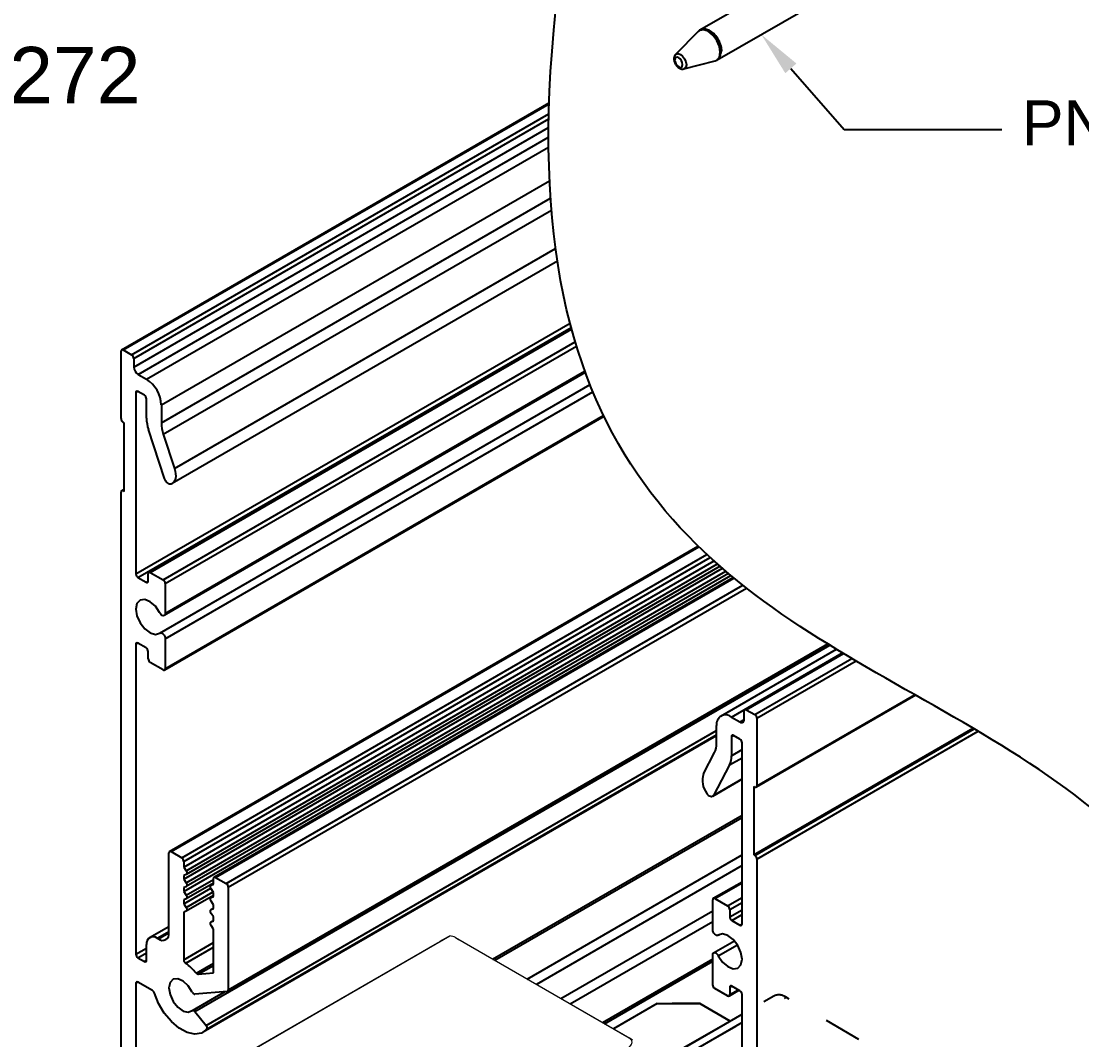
# Model space of a CAD drawing. Extents: x -1 to 10.4, y -10.7 to 0.
# Drawn here: x 4.913 to 8.452, y -8.666 to -5.267 of the extents above; entities that cross this region are included whole.
import ezdxf
from ezdxf import colors
from ezdxf.entities.mleader import LeaderData, LeaderLine
from ezdxf.math import Vec2, Vec3

# ---------------------------------------------------------------- set-up
doc = ezdxf.new("R2010")
doc.units = 0
doc.header["$LTSCALE"] = 0.5
doc.header["$MEASUREMENT"] = 0
doc.linetypes.add('HIDDEN', pattern=[0.375, 0.25, -0.125])
for name, color, linetype in [('Brackets', 181, 'CONTINUOUS'), ('Dimension', 10, 'CONTINUOUS'), ('FAB DWG', 221, 'CONTINUOUS'), ('Hardware', 242, 'CONTINUOUS'), ('Housing', 150, 'CONTINUOUS')]:
    doc.layers.add(name, color=color, linetype=linetype)
doc.layers.add('Jig', color=41, linetype='CONTINUOUS', lineweight=13)
doc.styles.get("Standard").update_dxf_attribs({"font": 'arial.ttf'})

msp = doc.modelspace()

# ---------------------------------------------------------------- linework, layer by layer
at = {"layer": 'Brackets', "linetype": 'HIDDEN', "lineweight": 25, "transparency": 16777216}
for p, q in [((7.4244, -8.5197), (7.3909, -8.539)), ((7.4658, -8.5238), (7.4589, -8.5278)), ((7.4658, -8.5238), (7.4746, -8.5289)), ((7.599, -8.6007), (7.9832, -8.8225))]:
    msp.add_line(p, q, dxfattribs=at)
at = {"layer": 'Brackets', "linetype": 'Continuous', "transparency": 16777216}
for p, q in [((7.0358, -8.5444), (6.8892, -8.6291)), ((7.0358, -8.5444), (7.1773, -8.5444)), ((7.279, -8.6032), (7.1773, -8.5444)), ((6.9672, -8.7833), (7.3186, -8.5803)), ((7.3186, -8.6083), (6.967, -8.8114))]:
    msp.add_line(p, q, dxfattribs=at)
at = {"layer": 'Brackets', "linetype": 'Continuous', "lineweight": 25, "transparency": 16777216}
for p, q in [((7.1773, -8.5451), (7.085, -8.5451)), ((7.1773, -8.5451), (7.2789, -8.6037)), ((7.3185, -8.5808), (7.0993, -8.7074)), ((7.2976, -8.6209), (7.1672, -8.6961))]:
    msp.add_line(p, q, dxfattribs=at)
at = {"layer": 'Brackets', "linetype": 'HIDDEN', "lineweight": 25, "transparency": 16777216}
msp.add_arc((7.4415, -8.5576), 0.0416, 54.3824, 114.3071, dxfattribs=at)
at = {"layer": 'Dimension', "transparency": 16777216}
msp.add_open_spline([(9.0855, -9.8777), (9.2782, -8.2996), (7.8957, -7.5147), (6.5131, -6.7299), (6.7059, -5.1518)], degree=3, dxfattribs=at)
at = {"layer": 'Hardware', "linetype": 'Continuous', "lineweight": 25, "transparency": 16777216}
for p, q in [((7.6265, -5.0375), (7.1782, -5.2963)), ((7.2357, -5.3959), (7.684, -5.1371)), ((7.1726, -5.3006), (7.0967, -5.3776)), ((7.0964, -5.3778), (7.0967, -5.3776)), ((7.1245, -5.4259), (7.2292, -5.3986))]:
    msp.add_line(p, q, dxfattribs=at)
at = {"layer": 'Hardware', "linetype": 'Continuous', "lineweight": 25, "transparency": 16777216, "flags": 128}
for points in [[(7.2428, -5.3507), (7.234, -5.3304), (7.2209, -5.3127), (7.2054, -5.3002), (7.1899, -5.2948), (7.1768, -5.2974), (7.1726, -5.3006)], [(7.1782, -5.2963), (7.1913, -5.2937), (7.2069, -5.2991), (7.2225, -5.3117), (7.2357, -5.3295), (7.2445, -5.3498), (7.2476, -5.3696), (7.2475, -5.3727)], [(7.0967, -5.3776), (7.0987, -5.376), (7.1052, -5.3747), (7.1128, -5.3774), (7.1204, -5.3835), (7.1269, -5.3923), (7.1313, -5.4022)], [(7.2292, -5.3986), (7.234, -5.3966), (7.2428, -5.3865), (7.2459, -5.3703), (7.2428, -5.3507)], [(7.1193, -5.4048), (7.1165, -5.3983), (7.1123, -5.3926), (7.1073, -5.3885), (7.1023, -5.3868), (7.098, -5.3876), (7.0952, -5.3909), (7.0942, -5.3961), (7.0952, -5.4024), (7.098, -5.409), (7.1023, -5.4147), (7.1073, -5.4187), (7.1123, -5.4205), (7.1165, -5.4196), (7.1193, -5.4164), (7.1203, -5.4112), (7.1193, -5.4048)], [(7.1313, -5.4022), (7.1328, -5.4119), (7.1313, -5.4199), (7.1269, -5.4249), (7.1245, -5.4259)]]:
    msp.add_lwpolyline(points, dxfattribs=at)
at = {"layer": 'Hardware', "linetype": 'Continuous', "lineweight": 25, "transparency": 16777216}
msp.add_arc((7.2218, -5.3742), 0.0258, 302.6712, 3.371, dxfattribs=at)
for points, knots in [([(7.2502, -5.3691), (7.2503, -5.3687), (7.2516, -5.3629), (7.2489, -5.3489), (7.2413, -5.329), (7.2283, -5.3108), (7.2129, -5.298), (7.1971, -5.292), (7.1832, -5.2932), (7.1743, -5.2976), (7.1718, -5.3018), (7.1715, -5.3023)], [0, 0, 0, 0, 0.008791, 0.152868, 0.304175, 0.454344, 0.60622, 0.748176, 0.86974, 0.983944, 1, 1, 1, 1]), ([(7.0964, -5.3781), (7.0951, -5.3796), (7.0925, -5.3829), (7.091, -5.39), (7.0916, -5.3987), (7.0951, -5.4085), (7.1015, -5.4177), (7.1094, -5.4239), (7.1173, -5.4269), (7.1221, -5.4261), (7.1241, -5.4258)], [0, 0, 0, 0, 0.0902802, 0.1981257, 0.3266966, 0.4734277, 0.6222541, 0.776179, 0.9060558, 1, 1, 1, 1])]:
    msp.add_open_spline(points, degree=3, knots=knots, dxfattribs=at)
at = {"layer": 'Housing', "linetype": 'Continuous', "transparency": 16777216}
for p, q in [((5.2487, -6.363), (6.675, -5.5392)), ((5.2537, -6.3635), (6.6749, -5.5427)), ((5.282, -6.3798), (6.674, -5.5759)), ((5.2891, -6.3921), (6.6737, -5.5924)), ((5.2891, -6.4207), (6.6733, -5.6212)), ((5.3032, -6.4452), (6.6731, -5.654)), ((5.3315, -6.4615), (6.6733, -5.6865)), ((5.381, -6.5472), (6.6764, -5.799)), ((5.381, -6.6067), (6.6797, -5.8566)), ((5.3876, -6.645), (6.6827, -5.897)), ((5.4251, -6.7593), (6.6964, -6.025)), ((6.7024, -6.0671), (5.4166, -6.8098)), ((5.2961, -7.1111), (6.7447, -6.2744)), ((5.3031, -7.1233), (6.7485, -6.2886)), ((5.3391, -7.1057), (6.7492, -6.2913)), ((5.3441, -7.1062), (6.75, -6.2943)), ((5.2466, -6.5929), (5.2466, -6.3676)), ((5.2537, -6.3635), (5.282, -6.3798)), ((5.387, -7.131), (6.7621, -6.3368)), ((5.3941, -7.1432), (6.7663, -6.3507)), ((5.2891, -6.3921), (5.2891, -6.4207)), ((6.7957, -6.4385), (5.391, -7.2498)), ((5.3941, -7.243), (6.7942, -6.4343)), ((5.3032, -6.4452), (5.3315, -6.4615)), ((5.2961, -6.5063), (5.3031, -6.5023)), ((5.2961, -6.5063), (5.2961, -7.1111)), ((5.3244, -6.5146), (5.3031, -6.5023)), ((5.3759, -7.3084), (6.8113, -6.4794)), ((5.3941, -7.3275), (6.821, -6.5033)), ((5.3315, -6.5907), (5.3315, -6.5268)), ((5.381, -6.5472), (5.381, -6.6067)), ((5.2572, -6.6072), (5.2537, -6.6051)), ((5.2572, -6.8358), (5.2572, -6.6072)), ((6.8578, -6.5852), (5.392, -7.4318)), ((5.3941, -7.4272), (6.8565, -6.5825)), ((5.3918, -6.7929), (5.3381, -6.6291)), ((5.3876, -6.645), (5.4251, -6.7593)), ((5.2487, -6.8332), (5.2572, -6.8283)), ((5.2466, -8.8415), (5.2466, -6.8378)), ((5.2537, -6.8337), (5.2572, -6.8317)), ((5.2537, -6.8337), (5.2572, -6.8358)), ((5.4085, -8.0374), (7.1726, -7.0185)), ((5.4135, -8.0379), (7.1748, -7.0207)), ((5.4489, -8.0583), (7.2015, -7.0461)), ((5.4559, -8.0706), (7.2124, -7.0561)), ((5.4559, -8.0893), (7.225, -7.0676)), ((5.337, -7.1347), (5.337, -7.1103)), ((5.3441, -7.1062), (5.387, -7.131)), ((5.4559, -8.1302), (7.253, -7.0923)), ((5.4638, -8.1015), (7.2364, -7.0777)), ((5.4638, -8.1423), (7.2646, -7.1022)), ((7.245, -7.0853), (5.4643, -8.1138)), ((7.2735, -7.1097), (5.4643, -8.1546)), ((5.3031, -7.1233), (5.33, -7.1388)), ((5.33, -7.1388), (5.337, -7.1347)), ((5.3941, -7.1432), (5.3941, -7.243)), ((5.4559, -8.171), (7.2816, -7.1165)), ((5.557, -8.1232), (7.2891, -7.1228)), ((5.562, -8.1237), (7.2916, -7.1247)), ((5.5974, -8.1441), (7.321, -7.1486)), ((5.6044, -8.1563), (7.333, -7.158)), ((5.2961, -7.3462), (5.3031, -7.3421)), ((5.2961, -7.3462), (5.2961, -8.3799)), ((5.33, -7.3576), (5.3031, -7.3421)), ((5.3941, -7.3275), (5.3941, -7.4272)), ((5.4933, -8.5716), (7.6109, -7.3486)), ((7.6069, -7.3461), (5.6024, -8.5038)), ((5.6044, -8.4992), (7.6041, -7.3444)), ((5.337, -7.3943), (5.337, -7.3698)), ((7.2481, -7.5852), (7.6337, -7.3625)), ((7.2831, -7.5887), (7.6537, -7.3746)), ((7.3276, -7.5637), (7.6543, -7.375)), ((7.3326, -7.5642), (7.6572, -7.3767)), ((7.3609, -7.5805), (7.685, -7.3933)), ((5.387, -7.4313), (5.3441, -7.4065)), ((7.368, -7.5928), (7.699, -7.4016)), ((7.8974, -7.5157), (7.3659, -7.8227)), ((7.368, -7.8181), (7.8944, -7.514)), ((7.3255, -7.5968), (7.3255, -7.5683)), ((7.3326, -7.5642), (7.3609, -7.5805)), ((7.2831, -7.5887), (7.3114, -7.605)), ((7.3114, -7.605), (7.3255, -7.5968)), ((7.368, -7.5928), (7.368, -7.8181)), ((5.5302, -8.6176), (7.2336, -7.6338)), ((7.2336, -7.6767), (7.2336, -7.6172)), ((7.3574, -8.0487), (8.0892, -7.626)), ((7.3609, -8.0507), (8.0927, -7.6281)), ((7.368, -8.063), (8.1067, -7.6363)), ((7.2336, -7.6509), (5.5207, -8.6402)), ((5.5325, -8.6306), (7.2336, -7.6481)), ((7.2831, -7.654), (7.2902, -7.6499)), ((7.2831, -7.654), (7.2831, -7.7179)), ((7.3115, -7.6622), (7.2902, -7.6499)), ((7.3186, -8.2792), (7.3186, -7.6745)), ((7.1896, -7.7784), (7.227, -7.7073)), ((7.2831, -7.7179), (7.3186, -7.6974)), ((7.2765, -7.7486), (7.2228, -7.8504)), ((7.2765, -7.7486), (7.3186, -7.7243)), ((7.3186, -7.7965), (7.22, -7.8535)), ((7.2228, -7.8504), (7.3186, -7.7951)), ((7.3574, -7.8201), (7.3574, -8.0487)), ((7.3609, -7.8222), (7.3574, -7.8201)), ((6.4863, -8.3964), (7.3186, -7.9157)), ((6.4934, -8.4005), (7.3186, -7.9239)), ((5.4064, -8.3089), (5.4064, -8.042)), ((5.4135, -8.0379), (5.4489, -8.0583)), ((6.6014, -8.4629), (7.3186, -8.0486)), ((7.3574, -8.0487), (7.3609, -8.0507)), ((7.368, -8.063), (7.368, -10.0667)), ((5.4559, -8.0706), (5.4559, -8.0893)), ((5.4559, -8.0893), (5.4638, -8.1015)), ((7.3186, -8.0844), (6.6323, -8.4808)), ((5.4638, -8.114), (5.4559, -8.1171)), ((5.4559, -8.1171), (5.4559, -8.1302)), ((5.4559, -8.1302), (5.4638, -8.1423)), ((5.4638, -8.1831), (5.5549, -8.1305)), ((5.5549, -8.1465), (5.5549, -8.1277)), ((5.562, -8.1237), (5.5974, -8.1441)), ((7.2226, -8.1936), (7.3186, -8.1381)), ((5.4638, -8.1548), (5.4559, -8.1579)), ((5.4559, -8.1579), (5.4559, -8.171)), ((5.4559, -8.2118), (5.5458, -8.1599)), ((5.4559, -8.171), (5.4638, -8.1831)), ((5.4638, -8.224), (5.5536, -8.1721)), ((5.5549, -8.1431), (5.4643, -8.1954)), ((5.5466, -8.1498), (5.5549, -8.145)), ((5.5471, -8.1496), (5.5549, -8.145)), ((5.5471, -8.1496), (5.5549, -8.1465)), ((5.5549, -8.1743), (5.5471, -8.1621)), ((5.6044, -8.1563), (5.6044, -8.4992)), ((7.2276, -8.1941), (7.3186, -8.1415)), ((5.4638, -8.1956), (5.4559, -8.1987)), ((5.4559, -8.1987), (5.4559, -8.2118)), ((5.5549, -8.1839), (5.4643, -8.2362)), ((5.5466, -8.1906), (5.5549, -8.1858)), ((5.5471, -8.1904), (5.5549, -8.1859)), ((5.5471, -8.1904), (5.5549, -8.1873)), ((5.5549, -8.2151), (5.5471, -8.2029)), ((5.5549, -8.1873), (5.5549, -8.1743)), ((7.2206, -8.2979), (7.2206, -8.1981)), ((7.2276, -8.1941), (7.2705, -8.2188)), ((7.2705, -8.2188), (7.3186, -8.191)), ((7.2776, -8.2311), (7.3186, -8.2074)), ((5.4559, -8.2118), (5.4638, -8.224)), ((5.4638, -8.2365), (5.4559, -8.2395)), ((5.4559, -8.2395), (5.4559, -8.3984)), ((5.5466, -8.2314), (5.5549, -8.2266)), ((5.5471, -8.2312), (5.5549, -8.2267)), ((5.5471, -8.2312), (5.5549, -8.2281)), ((5.5549, -8.2559), (5.5471, -8.2437)), ((5.5549, -8.2281), (5.5549, -8.2151)), ((6.7138, -8.5278), (7.2206, -8.2352)), ((7.2776, -8.2311), (7.2776, -8.2555)), ((7.2776, -8.2555), (7.3186, -8.2318)), ((5.5466, -8.2723), (5.5549, -8.2674)), ((5.5471, -8.272), (5.5549, -8.2675)), ((5.5471, -8.272), (5.5549, -8.269)), ((5.5549, -8.269), (5.5549, -8.2559)), ((6.7448, -8.5457), (7.2206, -8.271)), ((7.2846, -8.2677), (7.3186, -8.2481)), ((7.2846, -8.2677), (7.3115, -8.2833)), ((7.3115, -8.2833), (7.3186, -8.2792)), ((5.3418, -8.3244), (5.4064, -8.2871)), ((5.3669, -8.3269), (5.4064, -8.304)), ((5.3711, -8.3293), (5.4064, -8.3089)), ((5.5549, -8.2967), (5.5471, -8.2845)), ((5.5549, -8.4424), (5.5549, -8.2967)), ((7.2439, -8.3139), (7.2387, -8.317)), ((7.2392, -8.3166), (7.2437, -8.314)), ((5.3315, -8.4003), (5.3315, -8.3473)), ((5.3669, -8.3269), (5.3711, -8.3293)), ((5.4559, -8.3984), (5.5549, -8.3413)), ((7.2237, -8.3755), (7.2933, -8.3353)), ((7.2392, -8.3851), (7.303, -8.3483)), ((5.2961, -8.3799), (5.3315, -8.3594)), ((5.3031, -8.3921), (5.3315, -8.3757)), ((5.4622, -8.4101), (5.5549, -8.3565)), ((7.2206, -8.4821), (7.2206, -8.3824)), ((5.3031, -8.3921), (5.3244, -8.4044)), ((5.3244, -8.4044), (5.3315, -8.4003)), ((5.4971, -8.4431), (5.5549, -8.4097)), ((5.504, -8.4469), (5.5549, -8.4175)), ((6.8527, -8.608), (7.2206, -8.3956)), ((6.8598, -8.6121), (7.2206, -8.4037)), ((5.504, -8.4469), (5.5549, -8.4424)), ((5.2961, -8.4778), (5.3031, -8.4737)), ((5.2961, -8.4778), (5.2961, -8.9158)), ((5.3516, -8.5017), (5.3031, -8.4737)), ((7.2776, -8.4906), (7.2846, -8.4865)), ((7.2776, -8.4906), (7.2776, -8.515)), ((7.3115, -8.5021), (7.2846, -8.4865)), ((5.4848, -8.568), (5.5941, -8.5049)), ((5.6009, -8.5043), (5.4933, -8.5139)), ((7.2705, -8.5191), (7.2276, -8.4943)), ((7.3087, -8.5004), (7.2755, -8.5196)), ((7.2776, -8.515), (7.3058, -8.4987)), ((7.3186, -9.548), (7.3186, -8.5143)), ((5.4933, -8.5716), (5.5302, -8.6176))]:
    msp.add_line(p, q, dxfattribs=at)
at = {"layer": 'Housing', "linetype": 'Continuous', "transparency": 16777216, "flags": 128}
for points in [[(5.4136, -6.8112), (5.4109, -6.8117), (5.4079, -6.8112), (5.4047, -6.8098), (5.4015, -6.8075), (5.3984, -6.8045), (5.3957, -6.801), (5.3935, -6.797), (5.3918, -6.7929)], [(5.4251, -6.7593), (5.4275, -6.7683), (5.4288, -6.7769), (5.429, -6.7851), (5.428, -6.7925), (5.4259, -6.799), (5.4227, -6.8044), (5.4186, -6.8085), (5.4136, -6.8112)], [(5.3754, -7.2402), (5.361, -7.2191), (5.3434, -7.2038), (5.3254, -7.1966), (5.31, -7.1989), (5.2997, -7.2101), (5.296, -7.2286), (5.2997, -7.2513), (5.31, -7.2745), (5.3254, -7.2945), (5.3434, -7.3081), (5.361, -7.3131), (5.3754, -7.3087)], [(5.3941, -7.243), (5.3936, -7.2463), (5.3922, -7.2488), (5.39, -7.2503), (5.3872, -7.2504), (5.384, -7.2494), (5.3808, -7.2472), (5.3779, -7.244), (5.3754, -7.2402)], [(5.3754, -7.3087), (5.3779, -7.3077), (5.3808, -7.308), (5.384, -7.3095), (5.3872, -7.312), (5.39, -7.3154), (5.3922, -7.3194), (5.3936, -7.3235), (5.3941, -7.3275)], [(7.2228, -7.8504), (7.2211, -7.8526), (7.2189, -7.854), (7.2162, -7.8544), (7.2131, -7.8539), (7.2099, -7.8524), (7.2067, -7.8501), (7.2037, -7.8471), (7.201, -7.8435)], [(5.4638, -8.1015), (5.4649, -8.1034), (5.4657, -8.1054), (5.4662, -8.1074), (5.4663, -8.1092), (5.4662, -8.1109), (5.4657, -8.1123), (5.4649, -8.1133), (5.4638, -8.114)], [(5.4638, -8.1423), (5.4649, -8.1442), (5.4657, -8.1462), (5.4662, -8.1482), (5.4663, -8.15), (5.4662, -8.1517), (5.4657, -8.1531), (5.4649, -8.1542), (5.4638, -8.1548)], [(5.5471, -8.1621), (5.546, -8.1602), (5.5452, -8.1582), (5.5447, -8.1562), (5.5445, -8.1544), (5.5447, -8.1527), (5.5452, -8.1513), (5.546, -8.1503), (5.5471, -8.1496)], [(5.4638, -8.1831), (5.4649, -8.185), (5.4657, -8.187), (5.4662, -8.189), (5.4663, -8.1909), (5.4662, -8.1925), (5.4657, -8.1939), (5.4649, -8.195), (5.4638, -8.1956)], [(5.5471, -8.2029), (5.546, -8.201), (5.5452, -8.199), (5.5447, -8.1971), (5.5445, -8.1952), (5.5447, -8.1935), (5.5452, -8.1921), (5.546, -8.1911), (5.5471, -8.1904)], [(5.4638, -8.224), (5.4649, -8.2259), (5.4657, -8.2278), (5.4662, -8.2298), (5.4663, -8.2317), (5.4662, -8.2333), (5.4657, -8.2347), (5.4649, -8.2358), (5.4638, -8.2365)], [(5.5471, -8.2437), (5.546, -8.2418), (5.5452, -8.2398), (5.5447, -8.2379), (5.5445, -8.236), (5.5447, -8.2343), (5.5452, -8.2329), (5.546, -8.2319), (5.5471, -8.2312)], [(5.5471, -8.2845), (5.546, -8.2826), (5.5452, -8.2807), (5.5447, -8.2787), (5.5445, -8.2768), (5.5447, -8.2752), (5.5452, -8.2738), (5.546, -8.2727), (5.5471, -8.272)], [(7.2392, -8.3166), (7.2367, -8.3176), (7.2338, -8.3174), (7.2306, -8.3159), (7.2274, -8.3133), (7.2246, -8.3099), (7.2224, -8.3059), (7.221, -8.3018), (7.2206, -8.2979)], [(7.2392, -8.3851), (7.2536, -8.4062), (7.2712, -8.4216), (7.2892, -8.4287), (7.3046, -8.4265), (7.315, -8.4152), (7.3186, -8.3968), (7.315, -8.3741), (7.3046, -8.3509), (7.2892, -8.3308), (7.2712, -8.3172), (7.2536, -8.3122), (7.2392, -8.3166)], [(7.2206, -8.3824), (7.221, -8.379), (7.2224, -8.3765), (7.2246, -8.3751), (7.2274, -8.3749), (7.2306, -8.376), (7.2338, -8.3782), (7.2367, -8.3813), (7.2392, -8.3851)], [(5.4842, -8.5066), (5.4706, -8.4854), (5.4535, -8.4697), (5.4358, -8.4621), (5.4205, -8.4638), (5.4101, -8.4746), (5.4064, -8.4926), (5.4101, -8.5149), (5.4205, -8.5376), (5.4358, -8.557), (5.4535, -8.5698), (5.4706, -8.5738), (5.4842, -8.5684)], [(5.5325, -8.6306), (5.5147, -8.6432), (5.4923, -8.6468), (5.4669, -8.6414), (5.4403, -8.6271), (5.4144, -8.6052), (5.391, -8.577), (5.3718, -8.5447), (5.3581, -8.5104)], [(5.4842, -8.5684), (5.485, -8.5679), (5.4861, -8.5676), (5.4872, -8.5676), (5.4884, -8.5679), (5.4897, -8.5685), (5.4909, -8.5693), (5.4921, -8.5704), (5.4933, -8.5716)]]:
    msp.add_lwpolyline(points, dxfattribs=at)
at = {"layer": 'Housing', "linetype": 'Continuous', "transparency": 16777216}
for centre, radius, start, end in [((5.251, -6.3669), 0.00437, 50.7624, 189.2023), ((5.2737, -6.3928), 0.0154, 2.6115, 57.3885), ((5.3198, -6.4193), 0.0307, 182.6115, 237.3885), ((5.2735, -6.5521), 0.1076, 2.6115, 57.3885), ((5.3004, -6.5056), 0.00437, 50.7624, 189.2023), ((5.3161, -6.5275), 0.0154, 2.6115, 57.3885), ((5.262, -6.5922), 0.0154, 182.6115, 237.3885), ((5.4561, -6.5889), 0.1246, 180.8311, 198.783), ((5.5056, -6.6049), 0.1246, 180.8311, 198.783), ((5.251, -6.8371), 0.00437, 50.7624, 189.2023), ((5.3114, -7.1104), 0.0154, 182.6115, 237.3885), ((5.3413, -7.1096), 0.00437, 50.7624, 189.2023), ((5.3327, -7.1354), 0.00437, 230.7624, 9.2023), ((5.3787, -7.1439), 0.0154, 2.6115, 57.3885), ((5.3004, -7.3455), 0.00437, 50.7624, 189.2023), ((5.3217, -7.3705), 0.0154, 2.6115, 57.3885), ((5.3524, -7.3936), 0.0154, 182.6115, 237.3885), ((5.3897, -7.4279), 0.00437, 230.7624, 9.2023), ((7.3298, -7.5676), 0.00437, 50.7624, 189.2023), ((7.2638, -7.6123), 0.0306, 50.7624, 189.2023), ((7.3169, -7.5982), 0.00873, 230.7624, 9.2023), ((7.3526, -7.5935), 0.0154, 2.6115, 57.3885), ((7.1677, -7.6785), 0.066, 334.0552, 1.5696), ((7.2874, -7.6533), 0.00437, 50.7624, 189.2023), ((7.3033, -7.6752), 0.0154, 2.6115, 57.3885), ((7.2172, -7.7197), 0.066, 334.0552, 1.5696), ((7.2566, -7.8002), 0.0705, 161.987, 217.9809), ((7.3637, -7.8188), 0.00437, 230.7624, 9.2023), ((5.4108, -8.0413), 0.00437, 50.7624, 189.2023), ((5.4406, -8.0713), 0.0154, 2.6115, 57.3885), ((7.3526, -8.0637), 0.0154, 2.6115, 57.3885), ((5.5593, -8.127), 0.00437, 50.7624, 189.2023), ((5.5891, -8.157), 0.0154, 2.6115, 57.3885), ((7.2249, -8.1974), 0.00437, 50.7624, 189.2023), ((7.2622, -8.2318), 0.0154, 2.6115, 57.3885), ((7.2929, -8.2548), 0.0154, 182.6115, 237.3885), ((7.3143, -8.2799), 0.00437, 230.7624, 9.2023), ((5.3849, -8.3124), 0.0218, 230.7624, 9.2023), ((5.353, -8.3438), 0.0218, 50.7624, 189.2023), ((5.3114, -8.3792), 0.0154, 182.6115, 237.3885), ((5.3272, -8.401), 0.00437, 230.7624, 9.2023), ((5.4715, -8.3977), 0.0156, 182.8592, 233.0885), ((5.3477, -8.5665), 0.1938, 39.5586, 53.7949), ((5.5045, -8.438), 0.00894, 214.7007, 266.9175), ((5.3004, -8.4771), 0.00437, 50.7624, 189.2023), ((7.2359, -8.4814), 0.0154, 182.6115, 237.3885), ((7.2819, -8.4899), 0.00437, 50.7624, 189.2023), ((5.3431, -8.5148), 0.0156, 16.4312, 57.1611), ((5.4947, -8.5027), 0.0112, 199.9944, 262.5777), ((5.6001, -8.5), 0.00439, 280.5158, 9.2552), ((7.2733, -8.5157), 0.00437, 230.7624, 9.2023), ((7.3033, -8.515), 0.0154, 2.6115, 57.3885), ((5.5223, -8.6257), 0.0113, 334.331, 45.7388)]:
    msp.add_arc(centre, radius, start, end, dxfattribs=at)
at = {"layer": 'Jig', "linetype": 'Continuous', "transparency": 16777216}
for p, q in [((5.3032, -8.9199), (6.3435, -8.3191)), ((6.302, -8.3431), (5.3032, -8.9199)), ((6.3378, -8.3224), (6.3435, -8.3191)), ((6.3621, -8.3247), (6.3727, -8.3308)), ((6.3621, -8.3247), (6.9419, -8.6596)), ((6.9525, -8.6657), (6.3727, -8.3308)), ((6.9419, -8.6596), (6.9525, -8.6657))]:
    msp.add_line(p, q, dxfattribs=at)
at = {"layer": 'Jig', "linetype": 'Continuous', "transparency": 16777216, "flags": 128}
msp.add_lwpolyline([(6.3378, -8.3224), (6.328, -8.3281), (6.3184, -8.3336), (6.3097, -8.3386), (6.302, -8.3431)], dxfattribs=at)
at = {"layer": 'Jig', "linetype": 'Continuous', "transparency": 16777216}
for centre, radius, start, end in [((6.3394, -8.3662), 0.0473, 61.3775, 85.0539), ((6.9365, -8.6739), 0.0153, 290.806, 69.194)]:
    msp.add_arc(centre, radius, start, end, dxfattribs=at)

# ---------------------------------------------------------------- leaders
at = {"layer": 'FAB DWG', "transparency": 16777216}
ml = msp.add_multileader_mtext('Standard', dxfattribs=at)
ml.set_content('PN00014 (x4)', color=256)
ml.set_leader_properties()
ml.build(insert=Vec2(0, 0))
ml.multileader.update_dxf_attribs({"dogleg_length": 0.5258, "arrow_head_size": 0.15})
ctx = ml.context
ctx.base_point, ctx.char_height, ctx.arrow_head_size, ctx.landing_gap_size, ctx.plane_origin = Vec3(8.1852, -5.6276), 0.15, 0.15, 0.09, Vec3(6.0354, -4.8945)
ctx.text_align_type = 2
notes = []
notes.append((ctx, [(0, (1, 1, 0), (7.6594, -5.6276), (1, 0), 0.5258, [(0, [(7.3828, -5.3109)], 0, [])])]))
ctx.mtext.insert, ctx.mtext.width, ctx.mtext.defined_height, ctx.mtext.alignment, ctx.mtext.flow_direction = Vec3(9.5444, -5.5305), 2.307685, 0.426, 3, 5
ml = msp.add_multileader_mtext('Standard', dxfattribs=at)
ml.set_content('JG00272', color=256)
ml.set_leader_properties()
ml.build(insert=Vec2(0, 0))
ml.multileader.update_dxf_attribs({"dogleg_length": 0.5258, "arrow_head_size": 0.2})
ctx = ml.context
ctx.base_point, ctx.char_height, ctx.arrow_head_size, ctx.landing_gap_size, ctx.plane_origin = Vec3(4.1463, -5.4479), 0.188, 0.2, 0.12, Vec3(2.0786, -4.9628)
ctx.text_align_type = 2
notes.append((ctx, [(0, (1, 1, 0), (3.8118, -5.4479), (1, 0), 0.3345, [(0, [(2.7923, -7.5154)], 0, [])])]))
ctx.mtext.insert, ctx.mtext.width, ctx.mtext.defined_height, ctx.mtext.alignment, ctx.mtext.flow_direction = Vec3(5.3114, -5.3523), 3.076914, 0.568, 3, 5
for ctx, leaders in notes:
    for number, flags, end, landing, length, lines in leaders:
        leader = LeaderData()
        leader.index, (leader.has_last_leader_line, leader.has_dogleg_vector, leader.attachment_direction) = number, flags
        leader.last_leader_point, leader.dogleg_vector, leader.dogleg_length = Vec3(end), Vec3(landing), length
        for number, points, colour, breaks in lines:
            line = LeaderLine()
            line.index, line.vertices, line.color, line.breaks = number, Vec3.list(points), colors.encode_raw_color(colour), breaks
            leader.lines.append(line)
        ctx.leaders.append(leader)

doc.saveas('drawing.dxf')
